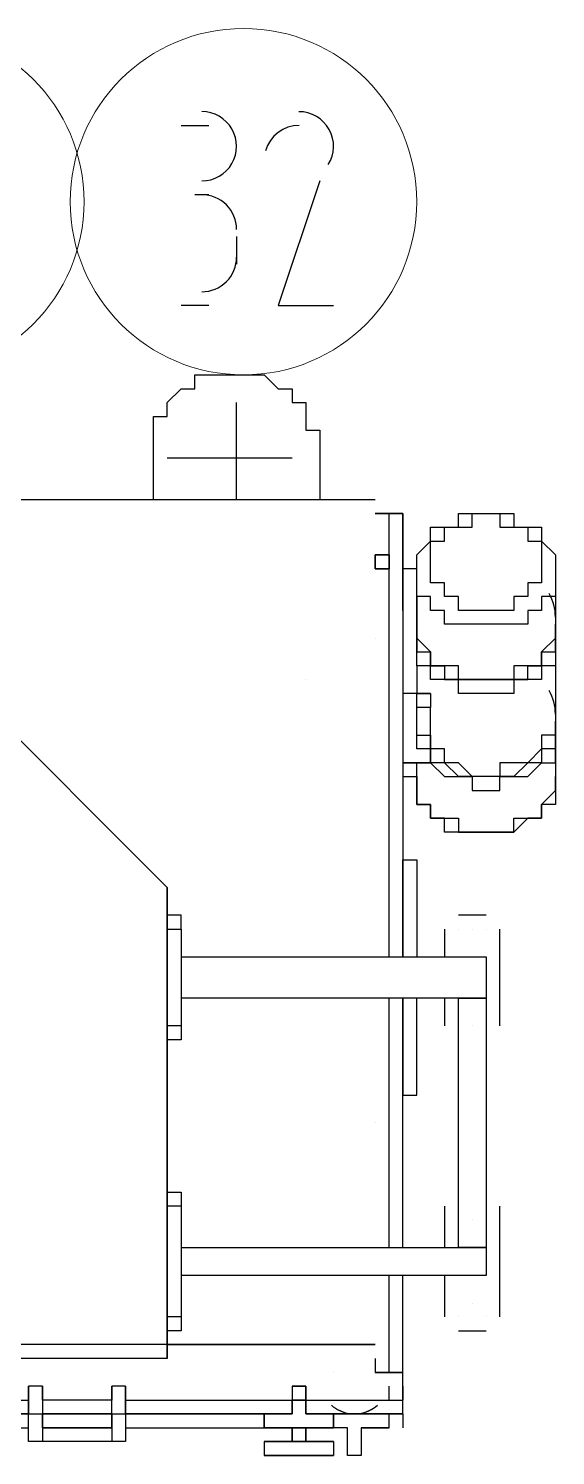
# Model space of a CAD drawing. Header units: metres. Extents: x -941 to 1333, y -28 to 1490.
# Drawn here: x 842.686 to 843.477, y 355.482 to 357.627 of the extents above; entities that cross this region are included whole.
import ezdxf

# ---------------------------------------------------------------- set-up
doc = ezdxf.new("R2010")
doc.units = ezdxf.units.M

msp = doc.modelspace()

# ---------------------------------------------------------------- linework, layer by layer
at = {"lineweight": 30}
for points in [[(842.91465, 357.48108), (842.95631, 357.48108)], [(843.12293, 357.39777), (843.06045, 357.21031), (843.14376, 357.21031)], [(842.95631, 357.37694), (842.93548, 357.37694)], [(842.99796, 357.31446), (842.99796, 357.2728)], [(842.95631, 357.21031), (842.91465, 357.21031)]]:
    msp.add_lwpolyline(points, dxfattribs=at)
at = {"lineweight": 25}
for points in [[(842.87299, 356.91872), (842.87299, 356.9812), (842.87299, 357.00203), (842.87299, 357.02286), (842.87299, 357.04369), (842.89382, 357.04369), (842.89382, 357.06452), (842.91465, 357.08534), (842.93548, 357.08534), (842.93548, 357.10617), (842.95631, 357.10617), (842.97713, 357.10617), (842.99796, 357.10617), (843.01879, 357.10617), (843.03962, 357.10617), (843.06045, 357.08534), (843.08128, 357.08534), (843.08128, 357.06452), (843.1021, 357.06452), (843.1021, 357.04369), (843.1021, 357.02286), (843.12293, 357.02286), (843.12293, 357.00203), (843.12293, 356.9812), (843.12293, 356.91872)], [(842.99796, 356.91872), (842.99796, 357.06452)], [(843.08128, 356.9812), (842.89382, 356.9812)], [(841.39418, 356.23138), (841.39418, 356.91872), (842.2898, 356.91872), (843.20625, 356.91872)], [(843.2479, 356.75209), (843.2479, 356.79375), (843.2479, 356.87706), (843.2479, 356.89789), (843.22708, 356.89789), (843.20625, 356.89789), (843.22708, 356.89789), (843.2479, 356.89789), (843.2479, 356.23138), (843.2479, 356.37718), (843.26873, 356.37718), (843.26873, 356.23138)], [(843.22708, 356.23138), (843.22708, 356.89789)], [(843.22708, 356.89789), (843.22708, 356.89789)], [(843.2479, 356.89789), (843.2479, 356.89789)], [(843.2479, 356.89789), (843.2479, 356.89789)], [(843.2479, 356.89789), (843.2479, 356.89789)], [(843.2479, 356.87706), (843.2479, 356.87706)], [(843.2479, 356.85623), (843.2479, 356.46049), (843.2479, 356.41884)], [(843.2479, 356.85623), (843.2479, 356.85623)], [(843.20625, 356.8354), (843.20625, 356.8354)], [(843.22708, 356.8354), (843.22708, 356.8354)], [(843.22708, 356.8354), (843.22708, 356.8354)], [(843.22708, 356.8354), (843.22708, 356.8354)], [(843.22708, 356.8354), (843.22708, 356.8354)], [(843.22708, 356.81458), (843.22708, 356.81458)], [(843.2479, 356.81458), (843.2479, 356.81458)], [(843.47702, 356.81458), (843.47702, 356.79375), (843.47702, 356.77292), (843.45619, 356.77292), (843.45619, 356.75209), (843.43536, 356.75209), (843.43536, 356.73126), (843.41453, 356.73126), (843.3937, 356.73126), (843.37287, 356.73126), (843.35205, 356.73126), (843.33122, 356.73126), (843.31039, 356.73126), (843.31039, 356.75209), (843.28956, 356.75209), (843.28956, 356.77292), (843.26873, 356.77292), (843.26873, 356.79375), (843.26873, 356.81458), (843.2479, 356.81458), (843.2479, 356.62712), (843.2479, 356.52298), (843.2479, 356.50215), (843.26873, 356.50215), (843.26873, 356.52298), (843.28956, 356.52298), (843.26873, 356.52298), (843.2479, 356.52298)], [(843.2479, 356.81458), (843.2479, 356.81458)], [(843.26873, 356.81458), (843.26873, 356.81458)], [(843.26873, 356.81458), (843.26873, 356.81458)], [(843.45619, 356.81458), (843.45619, 356.81458)], [(843.2479, 356.79375), (843.2479, 356.79375)], [(843.2479, 356.79375), (843.2479, 356.79375)], [(843.26873, 356.77292), (843.26873, 356.75209), (843.26873, 356.73126), (843.26873, 356.71043), (843.26873, 356.6896), (843.28956, 356.6896), (843.28956, 356.66878), (843.31039, 356.66878), (843.31039, 356.64795), (843.33122, 356.64795), (843.35205, 356.64795), (843.37287, 356.64795), (843.3937, 356.64795), (843.41453, 356.64795), (843.43536, 356.64795), (843.43536, 356.66878), (843.45619, 356.66878), (843.45619, 356.6896), (843.47702, 356.6896), (843.47702, 356.71043), (843.47702, 356.73126), (843.47702, 356.71043), (843.45619, 356.6896), (843.45619, 356.66878), (843.43536, 356.66878), (843.41453, 356.66878), (843.41453, 356.64795), (843.3937, 356.64795), (843.37287, 356.64795), (843.35205, 356.64795), (843.33122, 356.64795), (843.33122, 356.66878), (843.31039, 356.66878), (843.28956, 356.66878), (843.28956, 356.6896), (843.26873, 356.71043), (843.26873, 356.73126)], [(843.2479, 356.75209), (843.2479, 356.75209)], [(843.2479, 356.75209), (843.2479, 356.75209)], [(843.2479, 356.75209), (843.2479, 356.75209)], [(843.47702, 356.73126), (843.47702, 356.73126)], [(843.47702, 356.73126), (843.47702, 356.73126)], [(843.20625, 356.71043), (843.20625, 356.71043)], [(843.47702, 356.71043), (843.47702, 356.71043)], [(843.47702, 356.6896), (843.47702, 356.58546), (843.47702, 356.56463), (843.45619, 356.56463), (843.45619, 356.54381), (843.43536, 356.52298), (843.41453, 356.52298), (843.3937, 356.52298), (843.3937, 356.50215), (843.37287, 356.50215), (843.35205, 356.50215), (843.33122, 356.52298), (843.31039, 356.52298), (843.31039, 356.54381), (843.28956, 356.54381), (843.28956, 356.56463), (843.28956, 356.54381), (843.26873, 356.54381), (843.26873, 356.56463), (843.28956, 356.56463), (843.28956, 356.60629)], [(843.26873, 356.66878), (843.26873, 356.62712), (843.28956, 356.62712), (843.26873, 356.62712), (843.28956, 356.62712), (843.28956, 356.60629), (843.26873, 356.60629)], [(843.1021, 356.64795), (843.1021, 356.64795)], [(843.2479, 356.62712), (843.2479, 356.62712)], [(843.26873, 356.56463), (843.26873, 356.62712), (843.2479, 356.62712)], [(843.2479, 356.62712), (843.2479, 356.62712)], [(843.28956, 356.62712), (843.28956, 356.62712)], [(843.28956, 356.62712), (843.28956, 356.62712)], [(843.47702, 356.58546), (843.47702, 356.58546)], [(843.47702, 356.58546), (843.47702, 356.58546)], [(843.47702, 356.58546), (843.47702, 356.58546)], [(843.47702, 356.58546), (843.47702, 356.58546)], [(843.47702, 356.54381), (843.47702, 356.50215), (843.47702, 356.48132), (843.47702, 356.46049), (843.45619, 356.46049), (843.45619, 356.43966), (843.43536, 356.43966), (843.41453, 356.41884), (843.3937, 356.41884), (843.37287, 356.41884), (843.35205, 356.41884), (843.33122, 356.41884), (843.31039, 356.41884), (843.31039, 356.43966), (843.28956, 356.43966), (843.28956, 356.46049), (843.26873, 356.46049), (843.26873, 356.48132), (843.26873, 356.50215), (843.26873, 356.48132), (843.26873, 356.46049), (843.28956, 356.46049), (843.28956, 356.43966), (843.31039, 356.43966), (843.33122, 356.43966), (843.33122, 356.41884), (843.35205, 356.41884), (843.37287, 356.41884), (843.3937, 356.41884), (843.41453, 356.41884), (843.41453, 356.43966), (843.43536, 356.43966), (843.45619, 356.43966), (843.45619, 356.46049), (843.47702, 356.48132), (843.47702, 356.50215)], [(843.26873, 356.54381), (843.26873, 356.54381)], [(843.26873, 356.54381), (843.26873, 356.54381)], [(843.26873, 356.52298), (843.2479, 356.52298), (843.26873, 356.52298)], [(843.2479, 356.52298), (843.2479, 356.52298)], [(843.26873, 356.52298), (843.26873, 356.52298)], [(843.26873, 356.52298), (843.26873, 356.52298)], [(843.26873, 356.52298), (843.26873, 356.52298)], [(843.26873, 356.52298), (843.26873, 356.52298)], [(843.28956, 356.52298), (843.28956, 356.52298)], [(843.2479, 356.50215), (843.2479, 356.50215)], [(843.26873, 356.50215), (843.26873, 356.50215)], [(843.47702, 356.50215), (843.47702, 356.50215)], [(843.47702, 356.50215), (843.47702, 356.50215)], [(843.2479, 356.46049), (843.2479, 356.46049)], [(843.2479, 356.41884), (843.2479, 356.41884)], [(843.2479, 356.37718), (843.2479, 356.37718)], [(842.89382, 356.33552), (842.89382, 356.33552)], [(842.89382, 355.62736), (842.89382, 356.33552), (842.89382, 355.62736)], [(842.89382, 356.33552), (842.89382, 356.33552)], [(842.91465, 356.27304), (842.91465, 356.29387), (842.89382, 356.29387)], [(843.37287, 356.29387), (843.33122, 356.29387)], [(842.89382, 356.27304), (842.91465, 356.27304), (842.91465, 356.12724), (842.89382, 356.12724)], [(843.31039, 356.27304), (843.31039, 356.23138)], [(843.33122, 356.27304), (843.33122, 356.27304)], [(843.35205, 356.27304), (843.35205, 356.27304)], [(843.35205, 356.27304), (843.35205, 356.27304)], [(843.37287, 356.27304), (843.37287, 356.27304)], [(843.3937, 356.12724), (843.3937, 356.27304)], [(842.91465, 356.23138), (843.37287, 356.23138), (843.37287, 356.16889), (842.91465, 356.16889)], [(843.22708, 355.79398), (843.22708, 356.16889)], [(843.2479, 355.79398), (843.2479, 356.16889), (843.2479, 356.0231), (843.26873, 356.0231), (843.26873, 356.16889)], [(843.31039, 356.16889), (843.31039, 356.12724)], [(842.91465, 356.12724), (842.91465, 356.10641), (842.89382, 356.10641)], [(843.33122, 356.12724), (843.33122, 356.12724)], [(843.35205, 356.12724), (843.35205, 356.12724)], [(843.35205, 356.12724), (843.35205, 356.12724)], [(843.37287, 356.12724), (843.37287, 356.12724)], [(843.2479, 356.0231), (843.2479, 356.0231)], [(843.20625, 355.98144), (843.20625, 355.98144)], [(842.89382, 355.8773), (842.91465, 355.8773), (842.91465, 355.85647), (842.89382, 355.85647)], [(842.91465, 355.85647), (842.91465, 355.68984), (842.89382, 355.68984)], [(843.31039, 355.85647), (843.31039, 355.79398)], [(843.33122, 355.85647), (843.33122, 355.85647)], [(843.37287, 355.85647), (843.37287, 355.85647)], [(843.3937, 355.68984), (843.3937, 355.85647)], [(843.35205, 355.83564), (843.35205, 355.83564)], [(843.35205, 355.83564), (843.35205, 355.83564)], [(842.91465, 355.79398), (843.37287, 355.79398), (843.37287, 355.75233), (842.91465, 355.75233)], [(843.20625, 355.62736), (843.20625, 355.60653), (843.22708, 355.60653), (843.2479, 355.60653), (843.2479, 355.75233)], [(843.20625, 355.60653), (843.22708, 355.60653), (843.22708, 355.75233)], [(843.31039, 355.75233), (843.31039, 355.68984)], [(843.35205, 355.71067), (843.35205, 355.71067)], [(843.35205, 355.71067), (843.35205, 355.71067)], [(842.91465, 355.68984), (842.91465, 355.66901), (842.89382, 355.66901)], [(843.33122, 355.68984), (843.33122, 355.68984)], [(843.37287, 355.68984), (843.37287, 355.68984)], [(843.33122, 355.66901), (843.37287, 355.66901)], [(842.89382, 355.64818), (843.20625, 355.64818), (842.89382, 355.64818)], [(842.89382, 355.62736), (841.68577, 355.62736)], [(843.18542, 355.52321), (843.18542, 355.48156), (843.16459, 355.48156), (843.16459, 355.52321), (843.14376, 355.52321), (843.03962, 355.52321), (843.03962, 355.54404), (843.08128, 355.54404), (843.08128, 355.56487), (843.1021, 355.56487), (843.08128, 355.56487), (843.08128, 355.54404), (842.83134, 355.54404), (843.08128, 355.54404), (843.03962, 355.54404), (843.03962, 355.52321), (843.14376, 355.52321), (843.03962, 355.52321), (843.14376, 355.52321), (843.14376, 355.54404), (843.22708, 355.54404), (843.2479, 355.54404), (843.2479, 355.56487), (843.2479, 355.60653), (843.2479, 355.62736)], [(842.89382, 355.62736), (842.89382, 355.62736)], [(843.20625, 355.62736), (843.20625, 355.62736)], [(843.2479, 355.62736), (843.2479, 355.62736)], [(843.14376, 355.60653), (843.14376, 355.60653)], [(843.20625, 355.60653), (843.20625, 355.60653)], [(843.20625, 355.60653), (843.20625, 355.60653)], [(843.20625, 355.60653), (843.20625, 355.60653)], [(843.22708, 355.60653), (843.22708, 355.60653)], [(843.22708, 355.60653), (843.22708, 355.60653)], [(843.2479, 355.60653), (843.2479, 355.60653)], [(843.2479, 355.60653), (843.2479, 355.60653)], [(843.2479, 355.60653), (843.2479, 355.60653)], [(843.2479, 355.60653), (843.2479, 355.60653)], [(843.2479, 355.60653), (843.2479, 355.60653)], [(842.70637, 355.5857), (842.70637, 355.56487), (842.70637, 355.54404), (842.81051, 355.54404), (842.83134, 355.54404), (842.83134, 355.56487), (842.83134, 355.52321), (842.83134, 355.50239), (842.81051, 355.50239), (842.70637, 355.50239), (842.68554, 355.50239), (842.68554, 355.52321), (842.68554, 355.56487), (842.68554, 355.54404), (842.70637, 355.54404), (842.81051, 355.54404), (842.81051, 355.56487), (842.81051, 355.5857), (842.81051, 355.56487), (842.70637, 355.56487), (842.70637, 355.5857), (842.68554, 355.5857), (842.68554, 355.56487), (842.68554, 355.5857)], [(842.68554, 355.5857), (842.68554, 355.5857)], [(842.70637, 355.5857), (842.70637, 355.5857)], [(842.83134, 355.5857), (842.83134, 355.56487), (842.83134, 355.5857), (842.81051, 355.5857)], [(842.81051, 355.5857), (842.81051, 355.5857)], [(842.83134, 355.5857), (842.83134, 355.5857)], [(843.08128, 355.5857), (843.1021, 355.5857), (843.08128, 355.5857), (843.08128, 355.56487), (843.08128, 355.54404)], [(843.08128, 355.5857), (843.08128, 355.5857)], [(843.22708, 355.52321), (843.18542, 355.52321), (843.22708, 355.52321), (843.22708, 355.54404), (843.2479, 355.54404), (843.22708, 355.54404), (843.14376, 355.54404), (843.22708, 355.54404), (843.2479, 355.54404), (843.1021, 355.54404), (843.14376, 355.54404), (843.1021, 355.54404), (843.1021, 355.56487), (843.1021, 355.54404), (843.1021, 355.56487), (843.22708, 355.56487), (843.22708, 355.5857)], [(843.1021, 355.56487), (843.1021, 355.5857), (843.1021, 355.56487)], [(843.1021, 355.5857), (843.1021, 355.5857)], [(843.1021, 355.5857), (843.1021, 355.5857)], [(843.1021, 355.5857), (843.1021, 355.5857)], [(843.1021, 355.5857), (843.1021, 355.5857)], [(842.60222, 355.56487), (842.68554, 355.56487)], [(842.68554, 355.56487), (842.68554, 355.56487)], [(842.70637, 355.56487), (842.70637, 355.56487)], [(842.70637, 355.56487), (842.70637, 355.56487)], [(842.70637, 355.56487), (842.70637, 355.56487)], [(842.81051, 355.56487), (842.81051, 355.56487)], [(842.83134, 355.56487), (842.83134, 355.56487)], [(842.83134, 355.56487), (842.83134, 355.56487)], [(842.83134, 355.56487), (843.08128, 355.56487)], [(843.08128, 355.56487), (843.08128, 355.56487)], [(843.08128, 355.56487), (843.08128, 355.56487)], [(843.08128, 355.56487), (843.08128, 355.56487)], [(843.08128, 355.56487), (843.08128, 355.56487)], [(843.08128, 355.56487), (843.08128, 355.56487)], [(843.1021, 355.56487), (843.1021, 355.56487)], [(843.1021, 355.56487), (843.1021, 355.56487)], [(843.1021, 355.56487), (843.1021, 355.56487)], [(843.1021, 355.56487), (843.1021, 355.56487)], [(843.1021, 355.56487), (843.1021, 355.56487)], [(843.22708, 355.56487), (843.22708, 355.56487)], [(843.22708, 355.56487), (843.2479, 355.56487)], [(843.2479, 355.56487), (843.2479, 355.56487)], [(843.2479, 355.56487), (843.2479, 355.56487)], [(843.2479, 355.56487), (843.2479, 355.56487)], [(843.2479, 355.56487), (843.2479, 355.56487)], [(843.2479, 355.56487), (843.2479, 355.56487)], [(843.2479, 355.56487), (843.2479, 355.56487)], [(842.60222, 355.54404), (842.68554, 355.54404), (842.64388, 355.54404), (842.64388, 355.52321), (842.53974, 355.52321), (842.53974, 355.54404), (842.58139, 355.54404), (842.01903, 355.54404), (842.58139, 355.54404)], [(842.64388, 355.52321), (842.68554, 355.52321), (842.68554, 355.54404), (842.60222, 355.54404)], [(842.70637, 355.54404), (842.70637, 355.54404)], [(842.70637, 355.54404), (842.70637, 355.54404)], [(842.70637, 355.54404), (842.70637, 355.54404)], [(842.81051, 355.54404), (842.81051, 355.54404)], [(842.81051, 355.54404), (842.81051, 355.54404)], [(842.81051, 355.54404), (842.81051, 355.54404)], [(843.03962, 355.54404), (842.83134, 355.54404), (842.83134, 355.52321), (843.03962, 355.52321)], [(843.03962, 355.54404), (843.03962, 355.54404)], [(843.03962, 355.54404), (843.03962, 355.54404)], [(843.03962, 355.54404), (843.03962, 355.54404)], [(843.1021, 355.54404), (843.1021, 355.54404)], [(843.1021, 355.54404), (843.1021, 355.54404)], [(843.1021, 355.54404), (843.1021, 355.54404)], [(843.1021, 355.54404), (843.2479, 355.54404), (843.2479, 355.52321)], [(843.12293, 355.54404), (843.12293, 355.54404)], [(843.12293, 355.54404), (843.12293, 355.54404)], [(843.12293, 355.54404), (843.12293, 355.54404)], [(843.12293, 355.54404), (843.12293, 355.54404)], [(843.14376, 355.54404), (843.14376, 355.54404)], [(843.14376, 355.54404), (843.14376, 355.52321), (843.14376, 355.54404)], [(843.14376, 355.54404), (843.14376, 355.54404)], [(843.14376, 355.54404), (843.14376, 355.54404)], [(843.14376, 355.54404), (843.14376, 355.54404)], [(843.14376, 355.54404), (843.14376, 355.54404)], [(843.14376, 355.54404), (843.14376, 355.54404)], [(843.14376, 355.54404), (843.14376, 355.54404)], [(843.22708, 355.54404), (843.22708, 355.54404)], [(843.22708, 355.54404), (843.22708, 355.54404)], [(843.22708, 355.54404), (843.22708, 355.54404)], [(843.22708, 355.54404), (843.22708, 355.54404)], [(843.22708, 355.54404), (843.22708, 355.54404)], [(843.2479, 355.54404), (843.2479, 355.54404)], [(843.2479, 355.54404), (843.2479, 355.54404)], [(843.2479, 355.54404), (843.2479, 355.54404)], [(843.2479, 355.54404), (843.2479, 355.54404)], [(843.2479, 355.54404), (843.2479, 355.54404)], [(843.2479, 355.54404), (843.2479, 355.54404)], [(843.2479, 355.54404), (843.2479, 355.54404)], [(843.2479, 355.54404), (843.2479, 355.54404)], [(843.2479, 355.54404), (843.2479, 355.54404)], [(843.2479, 355.54404), (843.2479, 355.54404)], [(843.2479, 355.54404), (843.2479, 355.54404)], [(842.68554, 355.52321), (842.68554, 355.52321)], [(842.70637, 355.52321), (842.70637, 355.52321)], [(842.70637, 355.52321), (842.70637, 355.52321)], [(842.70637, 355.52321), (842.70637, 355.52321)], [(842.70637, 355.52321), (842.70637, 355.50239)], [(842.70637, 355.52321), (842.70637, 355.52321)], [(842.70637, 355.50239), (842.70637, 355.50239)], [(842.81051, 355.50239), (842.70637, 355.50239)], [(842.81051, 355.50239), (842.70637, 355.50239)], [(842.70637, 355.50239), (842.70637, 355.50239)], [(842.81051, 355.52321), (842.81051, 355.52321)], [(842.81051, 355.52321), (842.81051, 355.52321)], [(842.81051, 355.52321), (842.81051, 355.50239)], [(842.81051, 355.52321), (842.81051, 355.52321)], [(842.81051, 355.50239), (842.81051, 355.50239)], [(842.83134, 355.52321), (842.83134, 355.52321)], [(842.83134, 355.52321), (842.83134, 355.52321)], [(843.03962, 355.52321), (843.03962, 355.52321)], [(843.03962, 355.52321), (843.03962, 355.52321)], [(843.03962, 355.52321), (843.03962, 355.52321)], [(843.03962, 355.52321), (843.03962, 355.52321)], [(843.03962, 355.52321), (843.03962, 355.52321)], [(843.03962, 355.52321), (843.03962, 355.52321)], [(843.14376, 355.50239), (843.1021, 355.50239), (843.14376, 355.50239), (843.03962, 355.50239), (843.08128, 355.50239), (843.03962, 355.50239), (843.03962, 355.48156), (843.14376, 355.48156)], [(843.03962, 355.50239), (843.03962, 355.50239)], [(843.03962, 355.50239), (843.14376, 355.50239), (843.14376, 355.48156), (843.03962, 355.48156)], [(843.03962, 355.50239), (843.03962, 355.50239)], [(843.03962, 355.50239), (843.03962, 355.50239)], [(843.03962, 355.50239), (843.03962, 355.50239)], [(843.03962, 355.50239), (843.03962, 355.50239)], [(843.03962, 355.50239), (843.03962, 355.50239)], [(843.03962, 355.50239), (843.03962, 355.50239)], [(843.03962, 355.50239), (843.03962, 355.50239)], [(843.16459, 355.52321), (843.1021, 355.52321), (843.1021, 355.50239), (843.1021, 355.52321), (843.1021, 355.50239)], [(843.1021, 355.50239), (843.1021, 355.50239)], [(843.14376, 355.52321), (843.14376, 355.52321)], [(843.14376, 355.52321), (843.14376, 355.52321)], [(843.14376, 355.52321), (843.14376, 355.52321)], [(843.14376, 355.52321), (843.14376, 355.52321)], [(843.14376, 355.50239), (843.14376, 355.50239)], [(843.14376, 355.50239), (843.14376, 355.50239)], [(843.14376, 355.50239), (843.14376, 355.50239)], [(843.14376, 355.50239), (843.14376, 355.50239)], [(843.14376, 355.50239), (843.14376, 355.50239)], [(843.14376, 355.50239), (843.14376, 355.50239)], [(843.14376, 355.50239), (843.14376, 355.50239)], [(843.14376, 355.50239), (843.14376, 355.50239)], [(843.14376, 355.50239), (843.14376, 355.50239)], [(843.18542, 355.52321), (843.18542, 355.52321)], [(843.22708, 355.52321), (843.22708, 355.52321)], [(843.22708, 355.52321), (843.22708, 355.52321)], [(843.22708, 355.52321), (843.22708, 355.52321)], [(843.03962, 355.48156), (843.03962, 355.48156)], [(843.03962, 355.48156), (843.03962, 355.48156)], [(843.14376, 355.48156), (843.14376, 355.48156)], [(843.14376, 355.48156), (843.14376, 355.48156)], [(843.18542, 355.48156), (843.18542, 355.48156)], [(843.18542, 355.48156), (843.18542, 355.48156)]]:
    msp.add_lwpolyline(points, dxfattribs=at)
for points in [[(843.26873, 356.71043), (843.26873, 356.73126), (843.26873, 356.81458), (843.26873, 356.8354), (843.28956, 356.85623), (843.28956, 356.87706), (843.31039, 356.87706), (843.33122, 356.87706), (843.33122, 356.89789), (843.35205, 356.89789), (843.37287, 356.89789), (843.3937, 356.89789), (843.41453, 356.89789), (843.41453, 356.87706), (843.43536, 356.87706), (843.45619, 356.87706), (843.45619, 356.85623), (843.47702, 356.8354), (843.47702, 356.81458), (843.47702, 356.73126), (843.47702, 356.71043), (843.47702, 356.6896), (843.47702, 356.66878), (843.45619, 356.66878), (843.45619, 356.64795), (843.43536, 356.64795), (843.41453, 356.64795), (843.41453, 356.62712), (843.3937, 356.62712), (843.37287, 356.62712), (843.35205, 356.62712), (843.33122, 356.62712), (843.33122, 356.64795), (843.31039, 356.64795), (843.28956, 356.64795), (843.28956, 356.66878), (843.26873, 356.66878), (843.26873, 356.6896)], [(843.45619, 356.81458), (843.45619, 356.79375), (843.43536, 356.79375), (843.43536, 356.77292), (843.41453, 356.77292), (843.41453, 356.75209), (843.3937, 356.75209), (843.37287, 356.75209), (843.35205, 356.75209), (843.33122, 356.75209), (843.33122, 356.77292), (843.31039, 356.77292), (843.31039, 356.79375), (843.28956, 356.79375), (843.28956, 356.81458), (843.28956, 356.8354), (843.28956, 356.85623), (843.31039, 356.85623), (843.31039, 356.87706), (843.33122, 356.87706), (843.35205, 356.87706), (843.35205, 356.89789), (843.37287, 356.89789), (843.3937, 356.89789), (843.3937, 356.87706), (843.41453, 356.87706), (843.43536, 356.87706), (843.43536, 356.85623), (843.45619, 356.85623), (843.45619, 356.8354)], [(843.22708, 356.8354), (843.20625, 356.8354), (843.20625, 356.81458), (843.22708, 356.81458)], [(843.22708, 356.8354), (843.22708, 356.81458), (843.20625, 356.81458), (843.20625, 356.8354)], [(842.89382, 355.64818), (841.68577, 355.64818), (841.68577, 356.33552), (841.9982, 356.62712), (842.60222, 356.62712), (842.89382, 356.33552)], [(842.89382, 356.33552), (842.60222, 356.62712)], [(843.28956, 356.54381), (843.28956, 356.52298), (843.31039, 356.50215), (843.33122, 356.50215), (843.35205, 356.50215), (843.35205, 356.48132), (843.37287, 356.48132), (843.3937, 356.48132), (843.3937, 356.50215), (843.41453, 356.50215), (843.43536, 356.50215), (843.45619, 356.52298), (843.47702, 356.52298), (843.47702, 356.54381), (843.47702, 356.56463), (843.47702, 356.58546), (843.47702, 356.56463), (843.47702, 356.54381), (843.45619, 356.54381), (843.45619, 356.52298), (843.43536, 356.52298), (843.41453, 356.50215), (843.3937, 356.50215), (843.37287, 356.50215), (843.35205, 356.50215), (843.33122, 356.50215), (843.31039, 356.52298), (843.28956, 356.52298)], [(843.37287, 355.79398), (843.33122, 355.79398), (843.33122, 356.16889), (843.37287, 356.16889)], [(843.20625, 355.60653), (843.2479, 355.60653)], [(843.2479, 355.56487), (843.2479, 355.5857)], [(842.70637, 355.54404), (842.81051, 355.54404), (842.70637, 355.54404), (842.70637, 355.52321)], [(842.81051, 355.54404), (842.81051, 355.52321), (842.70637, 355.52321), (842.81051, 355.52321)], [(843.14376, 355.54404), (843.12293, 355.54404)], [(843.08128, 355.52321), (843.08128, 355.50239)]]:
    msp.add_lwpolyline(points, close=True, dxfattribs=at)
msp.add_lwpolyline([(843.14622, 355.55272, 0.1474833), (843.175, 355.54404, 0.1474833), (843.20379, 355.55272)], format="xyb", dxfattribs=at)
at = {"lineweight": 18}
for centre in [(842.5085, 357.36653), (843.00838, 357.36653)]:
    msp.add_circle(centre, 0.26035, dxfattribs=at)
at = {"lineweight": 30}
for centre, radius, start, end in [((842.94589, 357.44984), 0.05207, 269.99741, 90.00259), ((843.09171, 357.44984), 0.05205, 327.99487, 90.26841), ((843.09169, 357.42902), 0.05206, 89.46209, 164.28503), ((842.94589, 357.32487), 0.05207, 359.99741, 90.00259), ((842.94589, 357.28321), 0.05207, 269.99741, 0.00259)]:
    msp.add_arc(centre, radius, start, end, dxfattribs=at)
at = {"lineweight": 25}
for centre, radius, start, end in [((843.40412, 356.74168), 0.0729, 0.27456, 29.4052), ((843.40412, 356.59588), 0.0729, 0.27456, 29.4052), ((843.17501, 355.59612), 0.05207, 228.3346, 261.53444), ((843.175, 355.59611), 0.05207, 277.63055, 311.66552)]:
    msp.add_arc(centre, radius, start, end, dxfattribs=at)

doc.saveas('drawing.dxf')
